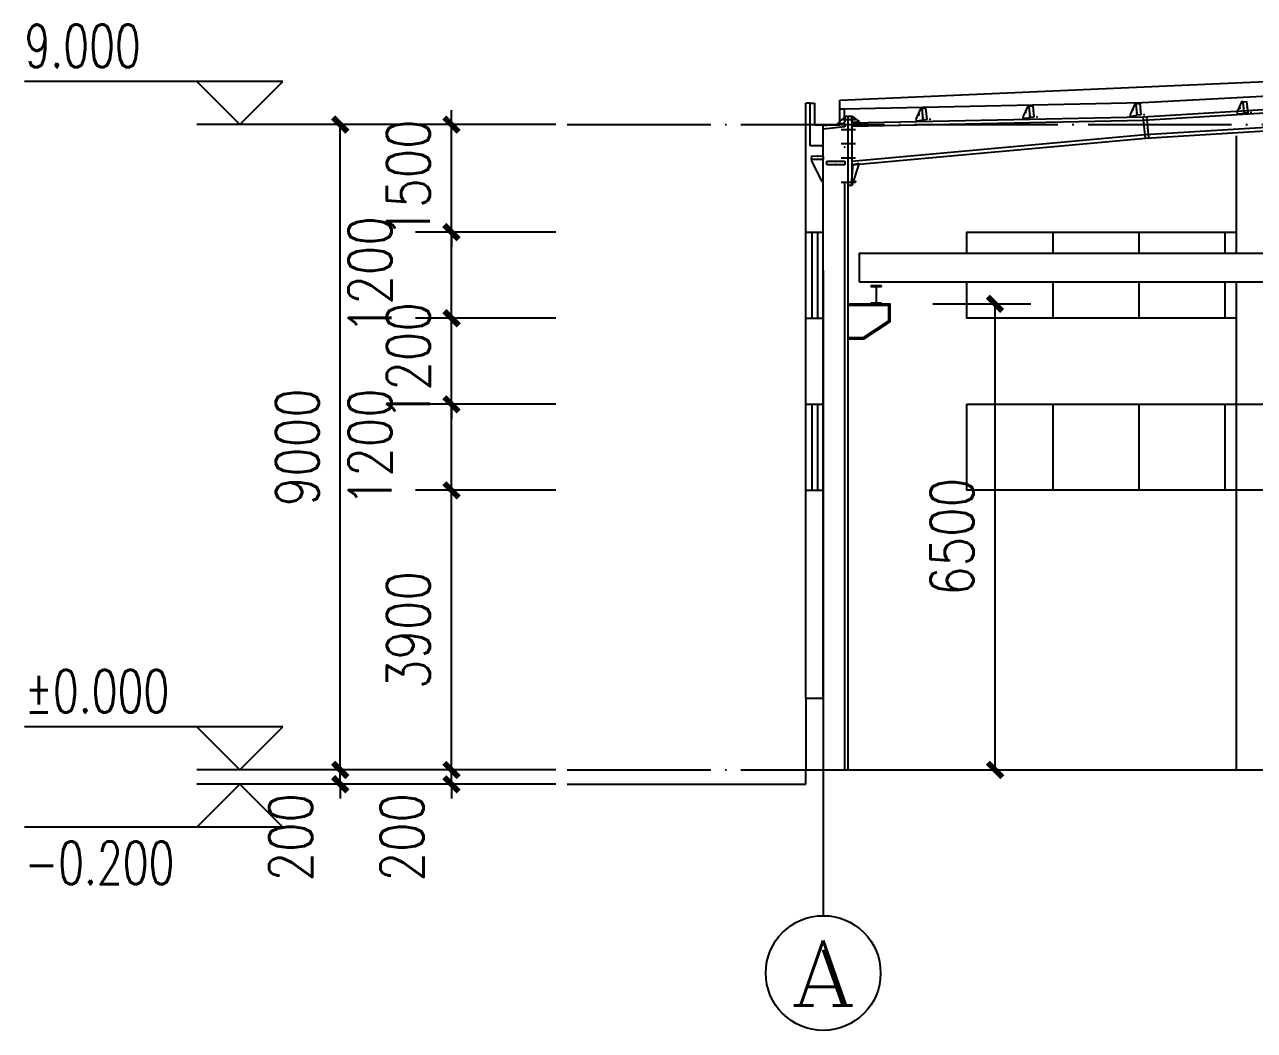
# Model space of a CAD drawing. Extents: x 3757684 to 3906284, y -130571 to 413559.
# Drawn here: x 3811371 to 3828515, y 306936 to 320964 of the extents above; entities that cross this region are included whole.
import ezdxf
from ezdxf.enums import TextEntityAlignment as Align

# ---------------------------------------------------------------- set-up
doc = ezdxf.new("R2010")
doc.units = 0
doc.header["$LTSCALE"] = 1000
doc.header["$MEASUREMENT"] = 0
doc.linetypes.add('DOTE', pattern=[2.42, 2, -0.2, 0.02, -0.2])
doc.layers.get('0').update_dxf_attribs({"color": 4, "linetype": 'CONTINUOUS'})
doc.layers.get('Defpoints').update_dxf_attribs({"linetype": 'CONTINUOUS'})
for name, color, linetype in [('AXIS', 3, 'CONTINUOUS'), ('AXIS_TEXT', 7, 'CONTINUOUS'), ('COLUMN', 9, 'CONTINUOUS'), ('DIM_ELEV', 3, 'CONTINUOUS'), ('DOTE', 1, 'CONTINUOUS'), ('PUB_DIM', 3, 'CONTINUOUS'), ('PUB_TEXT', 7, 'CONTINUOUS')]:
    doc.layers.add(name, color=color, linetype=linetype)
doc.styles.add('_TCH_AXIS', font='COMPLEX', dxfattribs={"bigfont": 'GBCBIG'})
doc.styles.add('_TCH_DIM', font='SIMPLEX', dxfattribs={"bigfont": 'GBCBIG'})
doc.styles.add('DIM_FONT', font='SIMPLEX.shx', dxfattribs={"width": 0.8})
doc.dimstyles.new('DIMN200', dxfattribs={"dimscale": 2, "dimtxt": 300, "dimasz": 100, "dimexe": 250, "dimexo": 300, "dimgap": 150, "dimtad": 1, "dimdec": 0, "dimzin": 0, "dimdsep": 46, "dimtxsty": 'DIM_FONT', "dimblk": 'ARCHTICK', "dimcen": 0.09, "dimclrt": 7, "dimazin": 2, "dimtfac": 1, "dimtdec": 0, "dimtix": 1, "dimtmove": 2, "dimatfit": 3, "dimfxl": 0, "dimtolj": 1, "dimtzin": 0, "dimarcsym": 0})

# ---------------------------------------------------------------- blocks, each defined once
blk = doc.blocks.new('_ArchTick')
at = {"color": 0, "linetype": 'ByBlock', "const_width": 0.4}
blk.add_lwpolyline([(-0.5, -0.5), (0.5, 0.5)], dxfattribs=at)
blk = doc.blocks.new('*D237')
at = {"layer": 'Defpoints', "color": 0}
for p in [(3823433, 317069), (3824900, 317069), (3823433, 310569)]:
    blk.add_point(p, dxfattribs=at)
at = {"layer": 'PUB_DIM', "color": 0, "lineweight": -2}
for p, q in [((3824033, 317069), (3825400, 317069)), ((3824900, 310569), (3824900, 317069)), ((3824033, 310569), (3825400, 310569))]:
    blk.add_line(p, q, dxfattribs=at)
at = {"layer": 'PUB_DIM', "color": 0, "lineweight": -2, "xscale": 200, "yscale": 200, "zscale": 200}
for p, rotation in [((3824900, 317069), 90), ((3824900, 310569), 270)]:
    blk.add_blockref('_ArchTick', p, dxfattribs=dict(at, rotation=rotation))
at = {"layer": 'PUB_DIM', "color": 7, "insert": (3824300, 313819), "char_height": 600, "attachment_point": 5, "rotation": 90, "style": 'DIM_FONT'}
blk.add_mtext('\\A1;6500', dxfattribs=at)
blk = doc.blocks.new('*D245')
at = {"layer": 'Defpoints', "color": 0}
for p in [(3817322, 319569), (3819376, 319569), (3819376, 318069)]:
    blk.add_point(p, dxfattribs=at)
at = {"layer": 'PUB_DIM', "color": 0, "lineweight": -2}
for p, q in [((3817322, 319569), (3817322, 319769)), ((3818776, 319569), (3816822, 319569)), ((3817322, 318069), (3817322, 319569)), ((3818776, 318069), (3816822, 318069)), ((3817322, 318069), (3817322, 317869))]:
    blk.add_line(p, q, dxfattribs=at)
at = {"layer": 'PUB_DIM', "color": 0, "lineweight": -2, "xscale": 200, "yscale": 200, "zscale": 200}
for p, rotation in [((3817322, 319569), 270), ((3817322, 318069), 90)]:
    blk.add_blockref('_ArchTick', p, dxfattribs=dict(at, rotation=rotation))
at = {"layer": 'PUB_DIM', "color": 7, "insert": (3816722, 318819), "char_height": 600, "attachment_point": 5, "rotation": 90, "style": 'DIM_FONT'}
blk.add_mtext('\\A1;1500', dxfattribs=at)
blk = doc.blocks.new('*D246')
at = {"layer": 'Defpoints', "color": 0}
for p in [(3817322, 318069), (3819376, 318069), (3819376, 316869)]:
    blk.add_point(p, dxfattribs=at)
at = {"layer": 'PUB_DIM', "color": 0, "lineweight": -2}
for p, q in [((3818776, 318069), (3816822, 318069)), ((3817322, 316869), (3817322, 318069)), ((3818776, 316869), (3816822, 316869))]:
    blk.add_line(p, q, dxfattribs=at)
at = {"layer": 'PUB_DIM', "color": 0, "lineweight": -2, "xscale": 200, "yscale": 200, "zscale": 200}
for p, rotation in [((3817322, 318069), 90), ((3817322, 316869), 270)]:
    blk.add_blockref('_ArchTick', p, dxfattribs=dict(at, rotation=rotation))
at = {"layer": 'PUB_DIM', "color": 7, "insert": (3816187, 317469), "char_height": 600, "attachment_point": 5, "rotation": 90, "style": 'DIM_FONT'}
blk.add_mtext('\\A1;1200', dxfattribs=at)
blk = doc.blocks.new('*D247')
at = {"layer": 'Defpoints', "color": 0}
for p in [(3817322, 316869), (3819376, 316869), (3819376, 315669)]:
    blk.add_point(p, dxfattribs=at)
at = {"layer": 'PUB_DIM', "color": 0, "lineweight": -2}
for p, q in [((3817322, 316869), (3817322, 317069)), ((3818776, 316869), (3816822, 316869)), ((3817322, 315669), (3817322, 316869)), ((3818776, 315669), (3816822, 315669)), ((3817322, 315669), (3817322, 315469))]:
    blk.add_line(p, q, dxfattribs=at)
at = {"layer": 'PUB_DIM', "color": 0, "lineweight": -2, "xscale": 200, "yscale": 200, "zscale": 200}
for p, rotation in [((3817322, 316869), 270), ((3817322, 315669), 90)]:
    blk.add_blockref('_ArchTick', p, dxfattribs=dict(at, rotation=rotation))
at = {"layer": 'PUB_DIM', "color": 7, "insert": (3816722, 316269), "char_height": 600, "attachment_point": 5, "rotation": 90, "style": 'DIM_FONT'}
blk.add_mtext('\\A1;1200', dxfattribs=at)
blk = doc.blocks.new('*D248')
at = {"layer": 'Defpoints', "color": 0}
for p in [(3817322, 315669), (3819376, 315669), (3819376, 314469)]:
    blk.add_point(p, dxfattribs=at)
at = {"layer": 'PUB_DIM', "color": 0, "lineweight": -2}
for p, q in [((3818776, 315669), (3816822, 315669)), ((3817322, 314469), (3817322, 315669)), ((3818776, 314469), (3816822, 314469))]:
    blk.add_line(p, q, dxfattribs=at)
at = {"layer": 'PUB_DIM', "color": 0, "lineweight": -2, "xscale": 200, "yscale": 200, "zscale": 200}
for p, rotation in [((3817322, 315669), 90), ((3817322, 314469), 270)]:
    blk.add_blockref('_ArchTick', p, dxfattribs=dict(at, rotation=rotation))
at = {"layer": 'PUB_DIM', "color": 7, "insert": (3816187, 315069), "char_height": 600, "attachment_point": 5, "rotation": 90, "style": 'DIM_FONT'}
blk.add_mtext('\\A1;1200', dxfattribs=at)
blk = doc.blocks.new('*D249')
at = {"layer": 'Defpoints', "color": 0}
for p in [(3817322, 314469), (3819376, 314469), (3819376, 310569)]:
    blk.add_point(p, dxfattribs=at)
at = {"layer": 'PUB_DIM', "color": 0, "lineweight": -2}
for p, q in [((3818776, 314469), (3816822, 314469)), ((3817322, 310569), (3817322, 314469)), ((3818776, 310569), (3816822, 310569))]:
    blk.add_line(p, q, dxfattribs=at)
at = {"layer": 'PUB_DIM', "color": 0, "lineweight": -2, "xscale": 200, "yscale": 200, "zscale": 200}
for p, rotation in [((3817322, 314469), 90), ((3817322, 310569), 270)]:
    blk.add_blockref('_ArchTick', p, dxfattribs=dict(at, rotation=rotation))
at = {"layer": 'PUB_DIM', "color": 7, "insert": (3816722, 312519), "char_height": 600, "attachment_point": 5, "rotation": 90, "style": 'DIM_FONT'}
blk.add_mtext('\\A1;3900', dxfattribs=at)
blk = doc.blocks.new('*D250')
at = {"layer": 'Defpoints', "color": 0}
for p in [(3817322, 310569), (3819376, 310569), (3819376, 310369)]:
    blk.add_point(p, dxfattribs=at)
at = {"layer": 'PUB_DIM', "color": 0, "lineweight": -2}
for p, q in [((3817322, 310569), (3817322, 310769)), ((3818776, 310569), (3816822, 310569)), ((3817322, 310369), (3817322, 310569)), ((3818776, 310369), (3816822, 310369)), ((3817322, 310369), (3817322, 310169))]:
    blk.add_line(p, q, dxfattribs=at)
at = {"layer": 'PUB_DIM', "color": 0, "lineweight": -2, "xscale": 200, "yscale": 200, "zscale": 200}
for p, rotation in [((3817322, 310569), 270), ((3817322, 310369), 90)]:
    blk.add_blockref('_ArchTick', p, dxfattribs=dict(at, rotation=rotation))
at = {"layer": 'PUB_DIM', "color": 7, "insert": (3816632, 309629), "char_height": 600, "attachment_point": 5, "rotation": 90, "style": 'DIM_FONT'}
blk.add_mtext('\\A1;200', dxfattribs=at)
blk = doc.blocks.new('*D251')
at = {"layer": 'Defpoints', "color": 0}
for p in [(3815771, 310569), (3818937, 310569), (3818937, 310369)]:
    blk.add_point(p, dxfattribs=at)
at = {"layer": 'PUB_DIM', "color": 0, "lineweight": -2}
for p, q in [((3815771, 310569), (3815771, 310769)), ((3818337, 310569), (3815271, 310569)), ((3815771, 310369), (3815771, 310569)), ((3818337, 310369), (3815271, 310369)), ((3815771, 310369), (3815771, 310169))]:
    blk.add_line(p, q, dxfattribs=at)
at = {"layer": 'PUB_DIM', "color": 0, "lineweight": -2, "xscale": 200, "yscale": 200, "zscale": 200}
for p, rotation in [((3815771, 310569), 270), ((3815771, 310369), 90)]:
    blk.add_blockref('_ArchTick', p, dxfattribs=dict(at, rotation=rotation))
at = {"layer": 'PUB_DIM', "color": 7, "insert": (3815081, 309629), "char_height": 600, "attachment_point": 5, "rotation": 90, "style": 'DIM_FONT'}
blk.add_mtext('\\A1;200', dxfattribs=at)
blk = doc.blocks.new('*D252')
at = {"layer": 'Defpoints', "color": 0}
for p in [(3815771, 319569), (3818937, 319569), (3818937, 310569)]:
    blk.add_point(p, dxfattribs=at)
at = {"layer": 'PUB_DIM', "color": 0, "lineweight": -2}
for p, q in [((3818337, 319569), (3815271, 319569)), ((3815771, 310569), (3815771, 319569)), ((3818337, 310569), (3815271, 310569))]:
    blk.add_line(p, q, dxfattribs=at)
at = {"layer": 'PUB_DIM', "color": 0, "lineweight": -2, "xscale": 200, "yscale": 200, "zscale": 200}
for p, rotation in [((3815771, 319569), 90), ((3815771, 310569), 270)]:
    blk.add_blockref('_ArchTick', p, dxfattribs=dict(at, rotation=rotation))
at = {"layer": 'PUB_DIM', "color": 7, "insert": (3815171, 315069), "char_height": 600, "attachment_point": 5, "rotation": 90, "style": 'DIM_FONT'}
blk.add_mtext('\\A1;9000', dxfattribs=at)

msp = doc.modelspace()

# ---------------------------------------------------------------- linework, layer by layer
for p, q in [((3822263.9, 311569, 100), (3822263.9, 319869, 100)), ((3822503.9, 311569, 100), (3822503.9, 319568, 100)), ((3822263.9, 318069.2, 100), (3822503.9, 318069.2, 100)), ((3822343.9, 318069.2, 100), (3822343.9, 316869.2, 100)), ((3822423.9, 318069.2, 100), (3822423.9, 316869.2, 100)), ((3825703.9, 318069.2, 100), (3825703.9, 317770.2, 100)), ((3826903.9, 318069.2, 100), (3826903.9, 317770.2, 100)), ((3828103.9, 318069.2, 100), (3828103.9, 317770.2, 100)), ((3825703.9, 317374.1, 100), (3825703.9, 316869.2, 100)), ((3826903.9, 317374.1, 100), (3826903.9, 316869.2, 100)), ((3828103.9, 317374.1, 100), (3828103.9, 316869.2, 100)), ((3822263.9, 316869.2, 100), (3822503.9, 316869.2, 100)), ((3822263.9, 315669.2, 100), (3822503.9, 315669.2, 100)), ((3822343.9, 315669.2, 100), (3822343.9, 314469.2, 100)), ((3822423.9, 315669.2, 100), (3822423.9, 314469.2, 100)), ((3825703.9, 315669.2, 100), (3825703.9, 314469.2, 100)), ((3826903.9, 315669.2, 100), (3826903.9, 314469.2, 100)), ((3828103.9, 315669.2, 100), (3828103.9, 314469.2, 100)), ((3822263.9, 314469.2, 100), (3822503.9, 314469.2, 100))]:
    msp.add_line(p, q)
at = {"color": 5}
for p, q in [((3822263.9, 311569, 100), (3822263.9, 310569, 100)), ((3822263.9, 311569, 100), (3822503.9, 311569, 100)), ((3822503.9, 311569, 100), (3822503.9, 310569, 100)), ((3822263.9, 310369, 100), (3822263.9, 310569, 100)), ((3822263.9, 310569, 100), (3846743.9, 310569, 100)), ((3818936.6, 310369, 200), (3822263.9, 310369, 100))]:
    msp.add_line(p, q, dxfattribs=at)
for points, elevation in [([(3822733.9, 319908.9), (3834503.9, 320424.2)], 150), ([(3826955.7, 319879.3), (3834154.5, 320258.9)], 133.6), ([(3826965.3, 319679.5), (3834278.9, 320124)], 133.6), ([(3822733.9, 319568), (3822733.9, 319908.9)], 100), ([(3826970.3, 319629.8), (3834278.9, 320074.2)], 133.6), ([(3822323.9, 319869), (3822263.9, 319869)], 100), ([(3822323.9, 319273.4), (3822323.9, 319869)], 100), ([(3822323.9, 319839), (3822323.9, 319869)], 100), ([(3822323.9, 319869), (3822383.9, 319869)], 100), ([(3822383.9, 319869), (3822383.9, 319568)], 100), ([(3822733.9, 319790.4), (3822793.9, 319790.4)], 100), ([(3822793.9, 319790.2), (3826954.4, 319879.2)], 150), ([(3822793.9, 319790.4), (3822793.9, 319665.7)], 100), ([(3822793.9, 319743), (3822793.9, 319713)], 100), ([(3822903.9, 319060.7), (3826990.2, 319431), (3834278.9, 319874.6)], 133.6), ([(3822903.9, 319009.7), (3826995.1, 319381), (3834278.9, 319824.8)], 133.6), ([(3823796.1, 319642.9), (3823798.1, 319623), (3823877.7, 319630.9), (3823895.6, 319652.8), (3823881.7, 319792.1), (3823861.8, 319790.1), (3823796.1, 319642.9)], 50), ([(3823881.7, 319792.1), (3823931.4, 319797.1)], 50), ([(3823897.6, 319632.9), (3823881.7, 319792.1)], 50), ([(3823931.4, 319797.1), (3823947.3, 319637.9)], 50), ([(3823931.4, 319797.1), (3823947.3, 319637.9)], 50), ([(3825288.7, 319677.3), (3825290.6, 319657.4), (3825370.3, 319665.4), (3825388.2, 319687.3), (3825374.2, 319826.6), (3825354.3, 319824.6), (3825288.7, 319677.3)], 100), ([(3825374.2, 319826.6), (3825424, 319831.6)], 100), ([(3825390.2, 319667.4), (3825374.2, 319826.6)], 100), ([(3825424, 319831.6), (3825439.9, 319672.4)], 100), ([(3825424, 319831.6), (3825439.9, 319672.4)], 100), ([(3825424, 319831.5), (3825439.9, 319672.3)], 100), ([(3826781.2, 319708.5), (3826783.2, 319688.6), (3826862.8, 319696.5), (3826880.7, 319718.4), (3826866.8, 319857.7), (3826846.9, 319855.7), (3826781.2, 319708.5)], 100), ([(3826866.8, 319857.7), (3826916.5, 319862.7)], 100), ([(3826882.7, 319698.5), (3826866.8, 319857.7)], 100), ([(3826916.5, 319862.7), (3826932.5, 319703.5)], 100), ([(3826916.5, 319862.7), (3826932.5, 319703.5)], 100), ([(3826916.5, 319862.7), (3826932.5, 319703.5)], 100), ([(3828271.3, 319737.1), (3828273.3, 319717.2), (3828352.9, 319725.2), (3828370.8, 319747.1), (3828356.8, 319886.4), (3828336.9, 319884.4), (3828271.3, 319737.1)], 100), ([(3828356.8, 319886.4), (3828406.6, 319891.3)], 100), ([(3828372.8, 319727.2), (3828356.8, 319886.4)], 100), ([(3828406.6, 319891.3), (3828422.5, 319732.1)], 100), ([(3828406.6, 319891.3), (3828422.5, 319732.1)], 100), ([(3828406.6, 319891.3), (3828422.5, 319732.1)], 100), ([(3822383.9, 319568), (3822733.9, 319568)], 100), ([(3822503.9, 319555.9), (3822803.9, 319585.9)], 150), ([(3822699.4, 319575.4), (3822803.9, 319675.9)], 150), ([(3822784, 319583.9), (3822699.4, 319575.4)], 150), ([(3822753.3, 319580.8), (3822703.5, 319575.8)], 150), ([(3822753.9, 319640.9), (3822953.9, 319640.9)], 150), ([(3822803.9, 319605.9), (3822784, 319583.9)], 150), ([(3822803.9, 319687.9), (3822853.9, 319687.9)], 150), ([(3822803.9, 319675.9), (3822803.9, 319605.9)], 150), ([(3822803.9, 319640.9), (3822903.9, 319640.9)], 150), ([(3822803.9, 319585.9), (3822803.9, 319535.6)], 150), ([(3822853.9, 318719.7), (3822853.9, 319687.9)], 150), ([(3822853.9, 319687.9), (3822903.9, 319687.9)], 150), ([(3822903.9, 319687.9), (3822903.9, 318719.7)], 150), ([(3822903.9, 319615.9), (3822903.9, 319685.9)], 150), ([(3822903.9, 319685.9), (3823008.3, 319606.3)], 150), ([(3822903.9, 319595.9), (3826965.3, 319679.5)], 150), ([(3822903.9, 319545.6), (3826970.3, 319629.8)], 150), ([(3822923.8, 319597.9), (3822903.9, 319615.9)], 150), ([(3823008.3, 319606.3), (3822923.8, 319597.9)], 150), ([(3823947.3, 319637.9), (3823897.6, 319632.9)], 50), ([(3825439.9, 319672.4), (3825390.2, 319667.4)], 100), ([(3826932.5, 319703.5), (3826882.7, 319698.5)], 100), ([(3826960.6, 319677.3), (3826990.2, 319381)], 100), ([(3827010.5, 319680.4), (3827040, 319386)], 150), ([(3828422.5, 319732.1), (3828372.8, 319727.2)], 100), ([(3822503.9, 319505.6), (3822503.9, 319555.9)], 150), ([(3822803.9, 319535.6), (3822503.9, 319505.6)], 150), ([(3822753.9, 319500.6), (3822953.9, 319500.6)], 150), ([(3822803.9, 319500.6), (3822903.9, 319500.6)], 150), ([(3828259.4, 319413.5), (3828259.4, 317770.2)], 100), ([(3822503.9, 319273.4), (3822323.9, 319273.4)], 100), ([(3822753.9, 319303.6), (3822953.9, 319303.6)], 150), ([(3822803.9, 319303.6), (3822903.9, 319303.6)], 150), ([(3822481.3, 318781), (3822501.3, 318780.7), (3822502.7, 319060.7), (3822483, 319081), (3822343, 319083.4), (3822342.7, 319063.4), (3822481.3, 318781)], 100), ([(3822343, 319083.4), (3822343.9, 319133.4)], 100), ([(3822503, 319080.7), (3822343, 319083.4)], 100), ([(3822343.9, 319133.4), (3822503.9, 319130.7)], 100), ([(3822343.9, 319133.4), (3822503.8, 319130.7)], 100), ([(3822503.8, 319130.7), (3822503, 319080.7)], 100), ([(3822553.9, 319060.2), (3822803.9, 319060.2)], 150), ([(3822553.9, 319010.2), (3822553.9, 319060.2)], 150), ([(3822753.9, 319105.7), (3822953.9, 319105.7)], 150), ([(3822803.9, 319105.7), (3822903.9, 319105.7)], 150), ([(3822803.9, 319060.2), (3822803.9, 319010.2)], 150), ([(3822803.9, 319010.2), (3822553.9, 319010.2)], 150), ([(3823006.8, 319030.4), (3822903.9, 318719.7)], 150), ([(3822903.9, 318789.7), (3822923.5, 319013.6)], 150), ([(3822923.5, 319013.6), (3823006.8, 319030.4)], 150), ([(3822753.9, 318764.7), (3822953.9, 318764.7)], 150), ([(3822803.9, 318764.7), (3822903.9, 318764.7)], 150), ([(3822803.9, 310569), (3822803.9, 318764.7)], 150), ([(3822853.9, 310569), (3822853.9, 318764.7)], 150), ([(3822903.9, 318719.7), (3822853.9, 318719.7)], 150), ([(3822903.9, 318719.7), (3822903.9, 318789.7)], 150), ([(3824503.9, 317770.2), (3824503.9, 318069.2), (3828259.4, 318069.2)], 100), ([(3828259.4, 316869.2), (3824503.9, 316869.2), (3824503.9, 317374.1)], 100), ([(3828259.4, 317374.1), (3828259.4, 310569)], 100), ([(3822853.9, 317068.7), (3823433.2, 317068.7), (3823433.2, 316817.3), (3823065.6, 316574.8), (3822853.9, 316574.8)], 150), ([(3822853.9, 317048.7), (3823413.2, 317048.7), (3823413.2, 316828), (3823059.6, 316594.8), (3822853.9, 316594.8)], 150)]:
    msp.add_lwpolyline(points, dxfattribs=dict(elevation=elevation))
for points, elevation in [([(3825334.9, 319742, 1), (3825329.9, 319742, 1), (3825334.9, 319742)], 100), ([(3825434.4, 319752, 1), (3825429.4, 319752, 1), (3825434.4, 319752)], 100), ([(3826827.5, 319773.2, 1), (3826822.5, 319773.2, 1), (3826827.5, 319773.2)], 100), ([(3826927, 319783.1, 1), (3826922, 319783.1, 1), (3826927, 319783.1)], 100), ([(3828317.5, 319801.8, 1), (3828312.5, 319801.8, 1), (3828317.5, 319801.8)], 100), ([(3828417.1, 319811.7, 1), (3828412.1, 319811.7, 1), (3828417.1, 319811.7)], 100), ([(3828470.5, 319736.7, 1), (3828465.5, 319736.7, 1), (3828470.5, 319736.7)], 100), ([(3822958.6, 319646.1, 1), (3822953.6, 319646.1, 1), (3822958.6, 319646.1)], 150), ([(3823842.4, 319707.6, 1), (3823837.4, 319707.6, 1), (3823842.4, 319707.6)], 50), ([(3823941.9, 319717.5, 1), (3823936.9, 319717.5, 1), (3823941.9, 319717.5)], 50), ([(3823995.4, 319642.5, 1), (3823990.4, 319642.5, 1), (3823995.4, 319642.5)], 50), ([(3825487.9, 319676.9, 1), (3825482.9, 319676.9, 1), (3825487.9, 319676.9)], 100), ([(3826980.5, 319708.1, 1), (3826975.5, 319708.1, 1), (3826980.5, 319708.1)], 100), ([(3822806.4, 319253.8, 1), (3822801.4, 319253.8, 1), (3822806.4, 319253.8)], 150), ([(3822906.4, 319303.8, 1), (3822901.4, 319303.8, 1), (3822906.4, 319303.8)], 150), ([(3822424.1, 319134.5, 1), (3822423.6, 319129.5, 1), (3822424.1, 319134.5)], 100), ([(3822424.1, 319134.5, 1), (3822423.6, 319129.5, 1), (3822424.1, 319134.5)], 100), ([(3822681.4, 319010.2, 1), (3822676.4, 319010.2, 1), (3822681.4, 319010.2)], 150), ([(3822957.8, 318775, 1), (3822952.8, 318775, 1), (3822957.8, 318775)], 150)]:
    msp.add_lwpolyline(points, format="xyb", close=True, dxfattribs=dict(elevation=elevation))
for points, elevation in [([(3823004.1, 317374.1), (3845981.2, 317374.1), (3845981.2, 317770.2), (3823004.1, 317770.2)], 150), ([(3824503.9, 315669.2), (3844503.9, 315669.2), (3844503.9, 314469.2), (3824503.9, 314469.2)], 100)]:
    msp.add_lwpolyline(points, close=True, dxfattribs=dict(elevation=elevation))
at = {"layer": 'AXIS'}
msp.add_line((3822503.9, 317535.7, 100), (3822503.9, 308535.7, 100), dxfattribs=at)
msp.add_circle((3822503.9, 307735.7), 800, dxfattribs=at)
at = {"layer": 'COLUMN'}
for p, q in [((3823318.7, 317318.7), (3823168.7, 317318.7)), ((3823168.7, 317318.7), (3823168.7, 317309.7)), ((3823168.7, 317309.7), (3823238.7, 317309.7)), ((3823238.7, 317309.7), (3823241.2, 317307.2)), ((3823241.2, 317307.2), (3823241.2, 317080.2)), ((3823246.2, 317307.2), (3823248.7, 317309.7)), ((3823246.2, 317080.2), (3823246.2, 317307.2)), ((3823248.7, 317309.7), (3823318.7, 317309.7)), ((3823318.7, 317309.7), (3823318.7, 317318.7)), ((3823238.7, 317077.7), (3823168.7, 317077.7)), ((3823168.7, 317077.7), (3823168.7, 317068.7)), ((3823168.7, 317068.7), (3823318.7, 317068.7)), ((3823241.2, 317080.2), (3823238.7, 317077.7)), ((3823248.7, 317077.7), (3823246.2, 317080.2)), ((3823318.7, 317077.7), (3823248.7, 317077.7)), ((3823318.7, 317068.7), (3823318.7, 317077.7))]:
    msp.add_line(p, q, dxfattribs=at)
at = {"layer": 'DIM_ELEV'}
for p, q in [((3814970.9, 320169), (3811370.9, 320169)), ((3814370.9, 319569), (3813770.9, 320169)), ((3814370.9, 319569), (3814970.9, 320169)), ((3815770.9, 319569), (3813770.9, 319569)), ((3814970.9, 311169), (3811370.9, 311169)), ((3814370.9, 310569), (3813770.9, 311169)), ((3814370.9, 310569), (3814970.9, 311169)), ((3815770.9, 310569), (3813770.9, 310569)), ((3814370.9, 310369), (3813770.9, 309769)), ((3815770.9, 310369), (3813770.9, 310369)), ((3814370.9, 310369), (3814970.9, 309769)), ((3814970.9, 309769), (3811370.9, 309769))]:
    msp.add_line(p, q, dxfattribs=at)
at = {"layer": 'DOTE', "linetype": 'DOTE'}
for p, q in [((3818936.6, 319569, 200), (3851233.3, 319569, 200)), ((3818936.6, 310569, 200), (3851233.3, 310569, 200))]:
    msp.add_line(p, q, dxfattribs=at)

# ---------------------------------------------------------------- texts
at = {"layer": 'AXIS_TEXT', "style": '_TCH_AXIS', "width": 1.166667}
msp.add_text('A', height=905.1, dxfattribs=at).set_placement((3822051.3, 307283.1), (3822956.4, 307283.1), align=Align.FIT)
at = {"layer": 'PUB_TEXT', "style": '_TCH_DIM', "width": 0.705882}
for s, p in [('9.000', (3811370.9, 320369)), ('%%P0.000', (3811370.9, 311369)), ('-0.200', (3811370.9, 308974))]:
    msp.add_text(s, height=595, dxfattribs=at).set_placement(p)

# ---------------------------------------------------------------- dimensions: what is measured, and where the dimension line sits
at = {"layer": 'PUB_DIM'}
for p1, p2, distance, picture, middle in [((3819375.8, 318069.2), (3819375.8, 319569), 2053.6, '*D245', (3816722.2, 318819.1)), ((3818936.6, 310569), (3818936.6, 319569), 3165.7, '*D252', (3815170.9, 315069)), ((3819375.8, 315669.2), (3819375.8, 316869.2), 2053.6, '*D247', (3816722.2, 316269.2)), ((3823433.2, 310569), (3823433.2, 317068.7), -1466.4, '*D237', (3824299.6, 313818.8)), ((3819375.8, 310569), (3819375.8, 314469.2), 2053.6, '*D249', (3816722.2, 312519.1))]:
    dim = msp.add_aligned_dim(p1=p1, p2=p2, distance=distance, dimstyle='DIMN200', dxfattribs=at)
    dim.commit()
    dim.dimension.update_dxf_attribs({"geometry": picture, "text_midpoint": middle})
for base, p1, p2, picture, middle in [((3817322.2, 318069.2), (3819375.8, 316869.2), (3819375.8, 318069.2), '*D246', (3816187.2, 317469.2)), ((3817322.2, 315669.2), (3819375.8, 314469.2), (3819375.8, 315669.2), '*D248', (3816187.2, 315069.2)), ((3815770.9, 310569), (3818936.6, 310369), (3818936.6, 310569), '*D251', (3815080.9, 309629)), ((3817322.2, 310569), (3819375.8, 310369), (3819375.8, 310569), '*D250', (3816632.2, 309629))]:
    dim = msp.add_linear_dim(base=base, p1=p1, p2=p2, angle=90, dimstyle='DIMN200', dxfattribs=at)
    dim.commit()
    dim.dimension.update_dxf_attribs({"geometry": picture, "text_midpoint": middle, "dimtype": 129})

doc.saveas('drawing.dxf')
